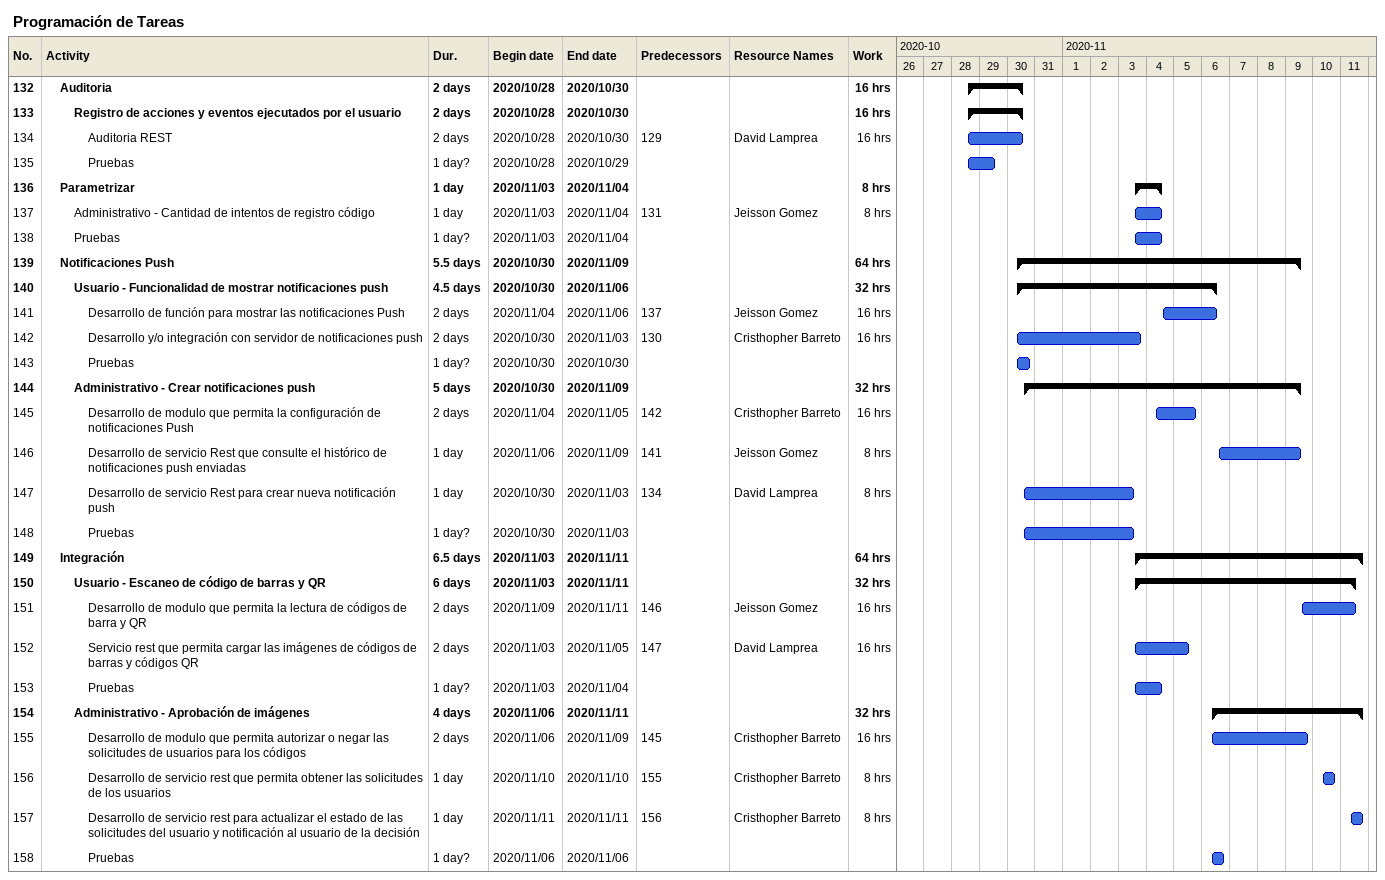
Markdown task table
Programación de Tareas

| ID | Level | Task | Duration | Start | Finish | Predecessors | Resources | Work (h) |
|---|---|---|---|---|---|---|---|---|
| 132 | 2 | **Auditoria** | 2d | 2020-10-28 | 2020-10-30 |  |  | 16 |
| 133 | 3 | **Registro de acciones y eventos ejecutados por el usuario** | 2d | 2020-10-28 | 2020-10-30 |  |  | 16 |
| 134 | 4 | Auditoria REST | 2d | 2020-10-28 | 2020-10-30 | 129 | David Lamprea | 16 |
| 135 | 4 | Pruebas | 1d? | 2020-10-28 | 2020-10-29 |  |  |  |
| 136 | 2 | **Parametrizar** | 1d | 2020-11-03 | 2020-11-04 |  |  | 8 |
| 137 | 3 | Administrativo - Cantidad de intentos de registro código | 1d | 2020-11-03 | 2020-11-04 | 131 | Jeisson Gomez | 8 |
| 138 | 3 | Pruebas | 1d? | 2020-11-03 | 2020-11-04 |  |  |  |
| 139 | 2 | **Notificaciones Push** | 5.5d | 2020-10-30 | 2020-11-09 |  |  | 64 |
| 140 | 3 | **Usuario - Funcionalidad de mostrar notificaciones push** | 4.5d | 2020-10-30 | 2020-11-06 |  |  | 32 |
| 141 | 4 | Desarrollo de función para mostrar las notificaciones Push | 2d | 2020-11-04 | 2020-11-06 | 137 | Jeisson Gomez | 16 |
| 142 | 4 | Desarrollo y/o integración con servidor de notificaciones push | 2d | 2020-10-30 | 2020-11-03 | 130 | Cristhopher Barreto | 16 |
| 143 | 4 | Pruebas | 1d? | 2020-10-30 | 2020-10-30 |  |  |  |
| 144 | 3 | **Administrativo - Crear notificaciones push** | 5d | 2020-10-30 | 2020-11-09 |  |  | 32 |
| 145 | 4 | Desarrollo de modulo que permita la configuración de notificaciones Push | 2d | 2020-11-04 | 2020-11-05 | 142 | Cristhopher Barreto | 16 |
| 146 | 4 | Desarrollo de servicio Rest que consulte el histórico de notificaciones push enviadas | 1d | 2020-11-06 | 2020-11-09 | 141 | Jeisson Gomez | 8 |
| 147 | 4 | Desarrollo de servicio Rest para crear nueva notificación push | 1d | 2020-10-30 | 2020-11-03 | 134 | David Lamprea | 8 |
| 148 | 4 | Pruebas | 1d? | 2020-10-30 | 2020-11-03 |  |  |  |
| 149 | 2 | **Integración** | 6.5d | 2020-11-03 | 2020-11-11 |  |  | 64 |
| 150 | 3 | **Usuario - Escaneo de código de barras y QR** | 6d | 2020-11-03 | 2020-11-11 |  |  | 32 |
| 151 | 4 | Desarrollo de modulo que permita la lectura de códigos de barra y QR | 2d | 2020-11-09 | 2020-11-11 | 146 | Jeisson Gomez | 16 |
| 152 | 4 | Servicio rest que permita cargar las imágenes de códigos de barras y códigos QR | 2d | 2020-11-03 | 2020-11-05 | 147 | David Lamprea | 16 |
| 153 | 4 | Pruebas | 1d? | 2020-11-03 | 2020-11-04 |  |  |  |
| 154 | 3 | **Administrativo - Aprobación de imágenes** | 4d | 2020-11-06 | 2020-11-11 |  |  | 32 |
| 155 | 4 | Desarrollo de modulo que permita autorizar o negar las solicitudes de usuarios para los códigos | 2d | 2020-11-06 | 2020-11-09 | 145 | Cristhopher Barreto | 16 |
| 156 | 4 | Desarrollo de servicio rest que permita obtener las solicitudes de los usuarios | 1d | 2020-11-10 | 2020-11-10 | 155 | Cristhopher Barreto | 8 |
| 157 | 4 | Desarrollo de servicio rest para actualizar el estado de las solicitudes del usuario y notificación al usuario de la decisión | 1d | 2020-11-11 | 2020-11-11 | 156 | Cristhopher Barreto | 8 |
| 158 | 4 | Pruebas | 1d? | 2020-11-06 | 2020-11-06 |  |  |  |
